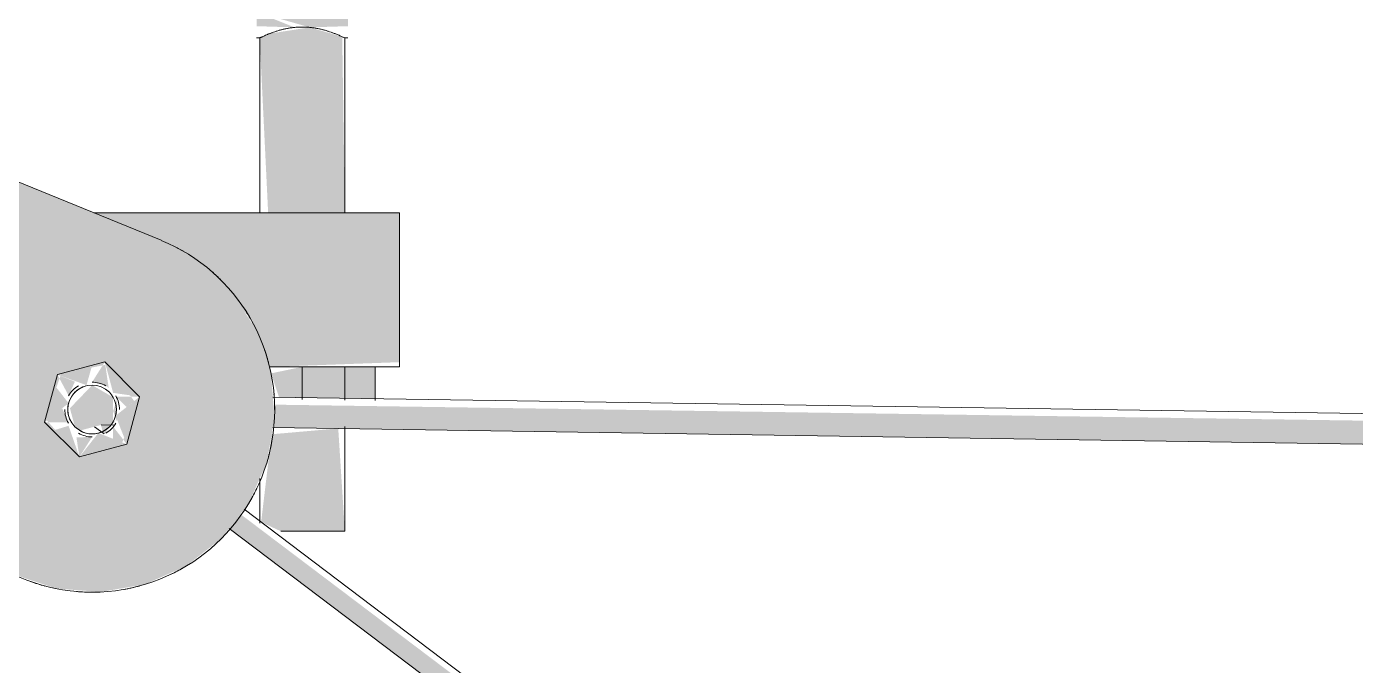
# Model space of a CAD drawing. Header units: inches. Extents: x -54880 to -186, y -132 to 853.
# Drawn here: x -24912.44 to -24898.79, y 278.31 to 284.87 of the extents above; entities that cross this region are included whole.
import ezdxf

# ---------------------------------------------------------------- set-up
doc = ezdxf.new("R2010")
doc.units = ezdxf.units.IN
doc.header["$MEASUREMENT"] = 0
doc.layers.add('Q-SPCQ', color=91, linetype='Continuous', lineweight=9)

# ---------------------------------------------------------------- blocks, each defined once
blk = doc.blocks.new('Basketball_Backstop-Performance_Sports_Systems-3103-Ceiling_Hung - 27_-0_ to 27_-11 7_8_-706978-Section 13')
at = {"layer": 'Q-SPCQ'}
h = blk.add_hatch(color=256, dxfattribs=at)
h.paths.add_polyline_path([(-24909.684, 284.859), (-24909.72, 284.873), (-24910.075, 285.015), (-24910.075, 284.871), (-24909.72, 284.86)], flags=0)
h.paths.add_polyline_path([(-24909.53, 284.859), (-24909.138, 284.871), (-24909.138, 285.656), (-24910.075, 285.656), (-24910.075, 285.015), (-24909.607, 284.881)], flags=0)
h = blk.add_hatch(color=256, dxfattribs=at)
h.paths.add_polyline_path([(-24909.607, 279.687), (-24909.169, 279.687), (-24909.237, 280.743), (-24909.921, 280.683), (-24910.029, 279.782), (-24909.825, 279.687), (-24909.72, 279.687)], flags=0)
h.paths.add_polyline_path([(-24909.788, 282.955), (-24909.169, 282.955), (-24909.196, 284.763), (-24909.53, 284.859), (-24909.941, 284.795), (-24910.044, 284.75), (-24909.957, 282.955), (-24909.826, 282.955)], flags=0)
h = blk.add_hatch(color=256, dxfattribs=at)
h.paths.add_polyline_path([(-25004.607, 281.375), (-24958.107, 281.375), (-24958.107, 282.875), (-25004.607, 282.955), (-25004.607, 282.709)], flags=0)
h.paths.add_polyline_path([(-24916.277, 281.375), (-24913.969, 281.375), (-24914.697, 282.955), (-24955.107, 282.875), (-24955.107, 281.375), (-24921.132, 281.375)], flags=0)
h.paths.add_polyline_path([(-24909.927, 281.375), (-24908.607, 281.423), (-24908.607, 282.955), (-24911.747, 282.955), (-24910.655, 282.449), (-24910.141, 281.875), (-24909.948, 281.375)], flags=0)
h.paths.add_polyline_path([(-24956.424, 282.237), (-24956.55, 282.059), (-24956.522, 282.231), (-24956.509, 282.232)], flags=0)
h.paths.add_polyline_path([(-24956.424, 281.808), (-24956.509, 282.396), (-24956.799, 282.312), (-24956.794, 282.236), (-24956.612, 282.226), (-24956.607, 282.055), (-24956.548, 282.052), (-24956.444, 281.814)], flags=0)
h.paths.add_polyline_path([(-24956.701, 281.835), (-24956.68, 281.844), (-24956.799, 282.237), (-24956.794, 281.99), (-24956.704, 281.839)], flags=0)
h.paths.add_polyline_path([(-24956.299, 281.915), (-24956.237, 282.125), (-24956.299, 281.937)], flags=0)
for points in [[(-24909.607, 281.061), (-24909.607, 281.375), (-24909.927, 281.308), (-24909.846, 281.065)], [(-24908.857, 281.049), (-24908.857, 281.375), (-24909.607, 281.375), (-24909.607, 281.061)]]:
    blk.add_hatch(color=256, dxfattribs=at).paths.add_polyline_path(points, flags=0)
for p, q in [((-24910.075, 284.75), (-24910.044, 284.75)), ((-24910.044, 284.75), (-24910.044, 282.955)), ((-24909.169, 282.955), (-24909.169, 284.75)), ((-24909.169, 284.75), (-24909.138, 284.75)), ((-24911.747, 282.955), (-24908.607, 282.955)), ((-24908.607, 282.955), (-24908.607, 281.375)), ((-24908.607, 281.375), (-24909.948, 281.375)), ((-24909.607, 281.04), (-24909.607, 281.375)), ((-24909.169, 281.033), (-24909.169, 281.375)), ((-24908.857, 281.375), (-24908.857, 281.028)), ((-24909.169, 279.687), (-24909.169, 280.763)), ((-24910.044, 280.229), (-24910.044, 279.772)), ((-24909.169, 279.687), (-24909.825, 279.687))]:
    blk.add_line(p, q, dxfattribs=at)
blk.add_open_spline([(-24909.169, 284.75), (-24909.169, 284.75), (-24909.173, 284.752), (-24909.184, 284.758), (-24909.196, 284.762), (-24909.21, 284.769), (-24909.228, 284.777), (-24909.245, 284.785), (-24909.26, 284.791), (-24909.272, 284.795), (-24909.284, 284.799), (-24909.302, 284.806), (-24909.325, 284.814), (-24909.35, 284.822), (-24909.37, 284.829), (-24909.387, 284.833), (-24909.403, 284.837), (-24909.426, 284.842), (-24909.455, 284.848), (-24909.492, 284.855), (-24909.529, 284.859), (-24909.568, 284.862), (-24909.607, 284.862), (-24909.645, 284.862), (-24909.684, 284.859), (-24909.721, 284.855), (-24909.758, 284.848), (-24909.787, 284.842), (-24909.81, 284.837), (-24909.827, 284.833), (-24909.843, 284.829), (-24909.864, 284.822), (-24909.888, 284.814), (-24909.911, 284.806), (-24909.929, 284.799), (-24909.941, 284.795), (-24909.953, 284.791), (-24909.968, 284.785), (-24909.985, 284.777), (-24910.003, 284.769), (-24910.018, 284.762), (-24910.029, 284.758), (-24910.041, 284.752), (-24910.044, 284.75), (-24910.044, 284.75)], degree=3, knots=[0, 0, 0, 0, 0.055556, 0.083333, 0.111111, 0.138889, 0.166667, 0.194444, 0.208333, 0.222222, 0.236111, 0.25, 0.277778, 0.305556, 0.319444, 0.333333, 0.347222, 0.361111, 0.388889, 0.416667, 0.444444, 0.472222, 0.5, 0.527778, 0.555556, 0.583333, 0.611111, 0.638889, 0.652778, 0.666667, 0.680556, 0.694444, 0.722222, 0.75, 0.763889, 0.777778, 0.791667, 0.805556, 0.833333, 0.861111, 0.888889, 0.916667, 0.944444, 1, 1, 1, 1], dxfattribs=at)
blk = doc.blocks.new('Basketball_Backstop-Performance_Sports_Systems-3103-Ceiling_Hung - 27_-0_ to 27_-11 7_8_-V55-Section 13')
at = {"layer": 'Q-SPCQ'}
h = blk.add_hatch(color=256, dxfattribs=at)
h.paths.add_polyline_path([(-24911.677, 279.065), (-24911.223, 279.143), (-24910.802, 279.329), (-24910.439, 279.612), (-24910.156, 279.975), (-24909.97, 280.396), (-24909.892, 280.849), (-24909.927, 281.308), (-24910.073, 281.745), (-24910.332, 282.143), (-24910.655, 282.449), (-24911.143, 282.709), (-24913.842, 283.81), (-24914.638, 283.015), (-24913.276, 279.828), (-24912.96, 279.493), (-24912.492, 279.218), (-24912.136, 279.1)], flags=0)
h.paths.add_polyline_path([(-24911.896, 280.45), (-24911.765, 280.656), (-24911.926, 280.651), (-24911.908, 280.531)], flags=0)
h.paths.add_polyline_path([(-24912.253, 280.807), (-24912.013, 280.807), (-24912.072, 280.95), (-24912.155, 280.885)], flags=0)
h.paths.add_polyline_path([(-24912.122, 281.295), (-24912.007, 281.081), (-24911.942, 281.223), (-24912.057, 281.269)], flags=0)
h.paths.add_polyline_path([(-24911.277, 281.068), (-24911.518, 281.068), (-24911.412, 280.962), (-24911.305, 281.046)], flags=0)
h.paths.add_polyline_path([(-24911.408, 280.58), (-24911.549, 280.761), (-24911.549, 280.636), (-24911.412, 280.582)], flags=0)
h.paths.add_polyline_path([(-24911.896, 280.45), (-24912.244, 280.841), (-24912.083, 281.305), (-24911.609, 281.4), (-24911.301, 280.981), (-24911.471, 280.563), (-24911.878, 280.454)], flags=0)
h.paths.add_polyline_path([(-24911.595, 281.158), (-24911.634, 281.425), (-24911.765, 281.219), (-24911.625, 281.181)], flags=0)
h = blk.add_hatch(color=256, dxfattribs=at)
h.paths.add_polyline_path([(-24911.408, 280.58), (-24911.277, 281.068), (-24911.524, 280.873), (-24911.412, 280.59)], flags=0)
h.paths.add_polyline_path([(-24911.896, 280.45), (-24911.412, 280.582), (-24911.701, 280.696)], flags=0)
h.paths.add_polyline_path([(-24912.122, 281.295), (-24911.823, 281.187), (-24911.765, 281.39), (-24911.942, 281.343)], flags=0)
h.paths.add_polyline_path([(-24912.253, 280.807), (-24912.007, 281.002), (-24912.151, 281.187), (-24912.215, 280.95)], flags=0)
h.paths.add_polyline_path([(-24911.896, 280.45), (-24912.007, 280.77), (-24912.167, 280.721), (-24911.942, 280.496)], flags=0)
h.paths.add_polyline_path([(-24911.277, 281.068), (-24911.634, 281.425), (-24911.549, 281.108), (-24911.412, 281.088)], flags=0)
blk.add_hatch(color=256, dxfattribs=at).paths.add_polyline_path([(-24911.89, 280.721), (-24911.549, 280.812), (-24911.549, 281.062), (-24911.765, 281.187), (-24911.993, 280.95), (-24911.942, 280.761)], flags=0)
h = blk.add_hatch(color=256, dxfattribs=at)
h.paths.add_polyline_path([(-24770.131, 278.622), (-24770.14, 278.935), (-24909.897, 280.987), (-24909.89, 280.753), (-24770.138, 278.622)], flags=0)
h.paths.add_polyline_path([(-24768.515, 278.625), (-24768.449, 278.753), (-24768.541, 278.795), (-24768.516, 278.627)], flags=0)
h.paths.add_polyline_path([(-24911.511, 280.822), (-24911.508, 281.044), (-24911.549, 280.922), (-24911.515, 280.823)], flags=0)
h = blk.add_hatch(color=256, dxfattribs=at)
h.paths.add_polyline_path([(-24819.699, 211.205), (-24819.614, 211.454), (-24910.242, 279.864), (-24910.357, 279.717), (-24819.764, 211.254)], flags=0)
h.paths.add_polyline_path([(-24911.641, 280.687), (-24911.524, 280.824), (-24911.674, 280.779), (-24911.653, 280.696), (-24911.65, 280.694)], flags=0)
for p, q in [((-24911.057, 282.674), (-24913.842, 283.81)), ((-24911.634, 281.425), (-24912.122, 281.295)), ((-24911.277, 281.068), (-24911.634, 281.425)), ((-24912.122, 281.295), (-24912.253, 280.807)), ((-24911.408, 280.58), (-24911.277, 281.068)), ((-24770.117, 278.935), (-24909.909, 281.065)), ((-24912.253, 280.807), (-24911.896, 280.45)), ((-24911.671, 280.78), (-24911.536, 280.778)), ((-24911.74, 280.761), (-24911.641, 280.687)), ((-24909.909, 280.753), (-24770.131, 278.622)), ((-24911.896, 280.45), (-24911.408, 280.58)), ((-24819.614, 211.454), (-24910.204, 279.914)), ((-24910.357, 279.717), (-24819.697, 211.203))]:
    blk.add_line(p, q, dxfattribs=at)
for radius, start, end in [(1.875, 202.1972, 67.8028), (1.875, 60, 63.6555), (1.875, 45, 49.0296), (1.875, 30, 34.3763), (1.875, 15, 19.6774), (0.281, 60, 90), (0.25, 45, 225), (0.281, 120, 150), (0.25, 105, 150), (0.25, 105, 150), (0.25, 225, 45), (0.25, 330, 30), (0.281, 0, 30), (1.875, 0, 4.8942), (0.281, 180, 210), (0.25, 165, 195), (0.25, 177.0096, 180), (0.25, 180, 195), (0.281, 300, 330), (0.281, 240, 270), (0.25, 240, 315), (0.25, 240, 270), (0.25, 285, 300), (1.875, 345, 349.9261), (1.875, 330, 334.4034), (1.875, 295.5966, 300), (1.875, 250.3226, 255), (1.875, 265.1058, 270), (1.875, 280.0739, 285)]:
    blk.add_arc((-24911.765, 280.937), radius, start, end, dxfattribs=at)

msp = doc.modelspace()

# ---------------------------------------------------------------- block references
at = {"layer": 'Q-SPCQ'}
for name in ['Basketball_Backstop-Performance_Sports_Systems-3103-Ceiling_Hung - 27_-0_ to 27_-11 7_8_-706978-Section 13', 'Basketball_Backstop-Performance_Sports_Systems-3103-Ceiling_Hung - 27_-0_ to 27_-11 7_8_-V55-Section 13']:
    msp.add_blockref(name, (0, 0), dxfattribs=at)

doc.saveas('drawing.dxf')
